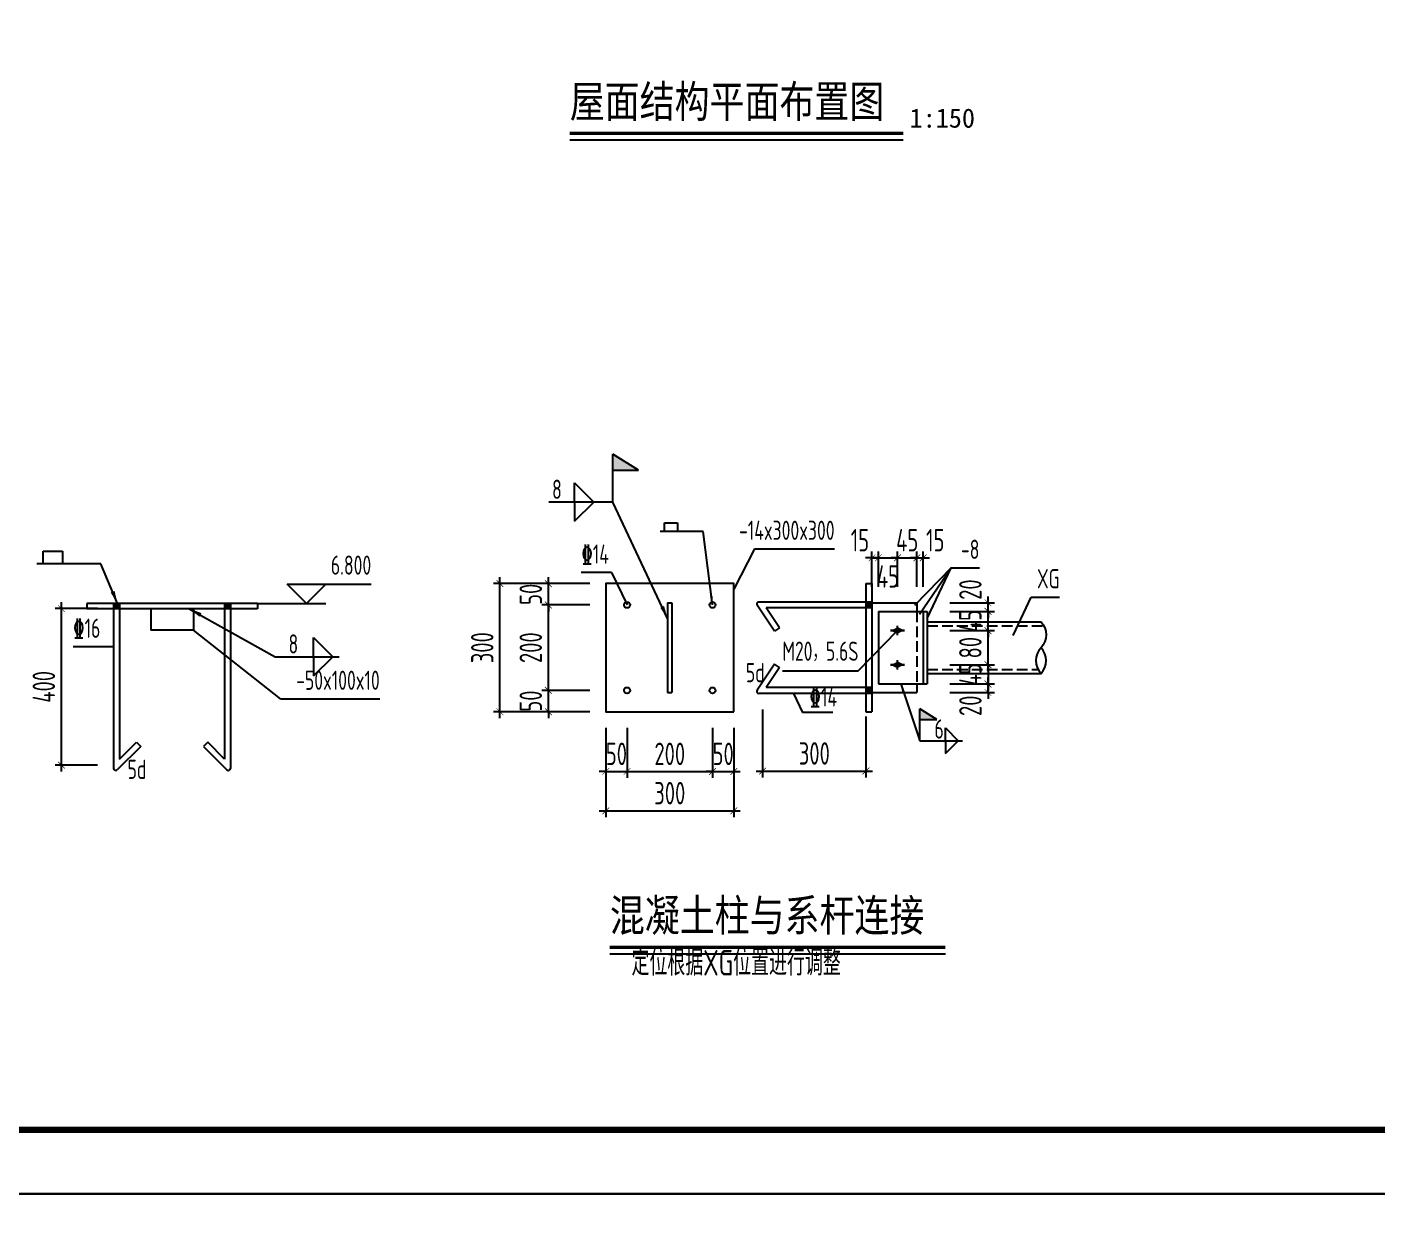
# Model space of a CAD drawing. Extents: x -159214 to 158333, y 7819 to 689505.
# Drawn here: x 70322 to 101934, y 69994 to 98146 of the extents above; entities that cross this region are included whole.
import ezdxf
from ezdxf.enums import TextEntityAlignment as Align

# ---------------------------------------------------------------- set-up
doc = ezdxf.new("R2010")
doc.units = 0
doc.header["$LTSCALE"] = 1000
doc.header["$PDMODE"] = 3
doc.linetypes.add('DASH', pattern=[0.35, 0.25, -0.1])
doc.layers.get('0').update_dxf_attribs({"linetype": 'CONTINUOUS'})
doc.layers.get('Defpoints').update_dxf_attribs({"linetype": 'CONTINUOUS'})
for name, color, linetype in [('12', 6, 'CONTINUOUS'), ('BOLT', 252, 'CONTINUOUS'), ('d-檩条布置', 7, 'CONTINUOUS'), ('MOUNT', 3, 'CONTINUOUS'), ('PUB_DWGN', 7, 'CONTINUOUS'), ('PUB_TEXT', 7, 'CONTINUOUS'), ('PUB_TITLE', 4, 'CONTINUOUS'), ('TEXT', 7, 'CONTINUOUS'), ('图名层', 7, 'CONTINUOUS'), ('邓-DIM', 3, 'CONTINUOUS'), ('邓-HATCH', 8, 'CONTINUOUS'), ('邓-STXT_HF', 7, 'CONTINUOUS'), ('邓-STXT_HF_TEXT', 7, 'CONTINUOUS'), ('邓-TEXT', 7, 'CONTINUOUS'), ('邓-THIN', 7, 'CONTINUOUS')]:
    doc.layers.add(name, color=color, linetype=linetype)
doc.styles.add('-GBCBIGGBENOR', font='GBENOR.shx', dxfattribs={"bigfont": 'GBCBIG.shx'})
doc.styles.add('-黑体', font='SIMHEI.TTF')
doc.styles.add('HZTXT', font='romans', dxfattribs={"bigfont": 'hztxt'})
doc.styles.add('title_font', font='GBENOR.shx', dxfattribs={"bigfont": 'GBCBIG.shx'})
doc.styles.add('TSSD_Dimension', font='tssdeng.shx', dxfattribs={"width": 0.7, "bigfont": 'Hztxt.shx'})
doc.styles.add('TSSD_Label', font='tssdeng.shx', dxfattribs={"width": 0.7, "bigfont": 'Hztxt.shx'})
doc.dimstyles.new('TSSD_15_150', dxfattribs={"dimtxt": 525, "dimasz": 150, "dimexe": 150, "dimexo": 375, "dimgap": 150, "dimtad": 1, "dimdec": 0, "dimlfac": 0.1, "dimzin": 0, "dimdsep": 46, "dimtxsty": 'TSSD_Dimension', "dimblk": 'ARCHTICK', "dimblk1": 'ARCHTICK', "dimblk2": 'ARCHTICK', "dimcen": 0, "dimdle": 150, "dimclrt": 7, "dimadec": 0, "dimazin": 0, "dimtfac": 1, "dimtdec": 0, "dimtix": 1, "dimtmove": 2, "dimatfit": 3, "dimfxl": 1, "dimtolj": 1, "dimtzin": 0, "dimarcsym": 0})
doc.dimstyles.new('TSSD_LEADER_STYLE_200.0', dxfattribs={"dimtxt": 600, "dimasz": 200, "dimexe": 200, "dimexo": 500, "dimgap": 0.09, "dimtad": 0, "dimtih": 1, "dimtoh": 1, "dimdec": 4, "dimzin": 0, "dimdsep": 46, "dimtxsty": 'Standard', "dimcen": 0.09, "dimdle": 200, "dimclrt": 7, "dimadec": 0, "dimazin": 0, "dimtfac": 1, "dimtdec": 4, "dimtofl": 0, "dimtmove": 0, "dimatfit": 3, "dimfxl": 1, "dimtolj": 1, "dimtzin": 0, "dimarcsym": 0})
doc.dimstyles.new('TSSD_LEADER_STYLE_300.0', dxfattribs={"dimtxt": 0.18, "dimasz": 300, "dimexe": 0.18, "dimexo": 0.0625, "dimgap": 0.09, "dimtad": 0, "dimtih": 1, "dimtoh": 1, "dimdec": 4, "dimzin": 0, "dimdsep": 46, "dimtxsty": 'Standard', "dimcen": 0.09, "dimadec": 0, "dimazin": 0, "dimtfac": 1, "dimtdec": 4, "dimtofl": 0, "dimtmove": 0, "dimatfit": 3, "dimfxl": 1, "dimtolj": 1, "dimtzin": 0, "dimarcsym": 0})

# ---------------------------------------------------------------- blocks, each defined once
blk = doc.blocks.new('结构A2+0.5')
at = {"layer": 'PUB_TITLE'}
blk.add_lwpolyline([(0, -63000), (133650, -63000), (133650, 0), (0, 0)], close=True, dxfattribs=at)
at = {"layer": 'PUB_TITLE', "const_width": 150}
blk.add_lwpolyline([(3750, -61500), (132150, -61500), (132150, -1500), (3750, -1500)], close=True, dxfattribs=at)
at = {"layer": 'MOUNT', "color": 4, "style": 'HZTXT'}
blk.add_attdef('00', (130703, -60956), '', height=330, dxfattribs=at)
at = {"layer": 'PUB_DWGN', "style": 'title_font'}
for tag, height, p in [('工程名称1', 900, (127304, -45157)), ('工程名称2', 900, (127304, -46498)), ('图号', 600, (127304, -61007))]:
    blk.add_attdef(tag, text='', height=height, dxfattribs=at).set_placement(p, align=Align.CENTER)
at = {"layer": 'PUB_TEXT', "style": '-GBCBIGGBENOR'}
for tag, height, p in [('图名1', 849, (127304, -51263)), ('图名2', 849, (127373, -52205)), ('日期', 600, (124615, -58935)), ('比例', 600, (129973, -58904))]:
    blk.add_attdef(tag, text='', height=height, dxfattribs=at).set_placement(p, align=Align.CENTER)
blk = doc.blocks.new('_ArchTick')
at = {"color": 0, "linetype": 'ByBlock', "const_width": 0.1}
blk.add_lwpolyline([(-0.53, -0.53), (0.53, 0.53)], dxfattribs=at)
blk = doc.blocks.new('*D55')
at = {"layer": 'Defpoints', "color": 0}
for p in [(71129, 84523), (72350, 84523), (72350, 80861)]:
    blk.add_point(p, dxfattribs=at)
at = {"layer": '邓-DIM', "color": 0, "lineweight": -2}
for p, q in [((71975, 84523), (70979, 84523)), ((71129, 80711), (71129, 84673)), ((71975, 80861), (70979, 80861))]:
    blk.add_line(p, q, dxfattribs=at)
at = {"layer": '邓-DIM', "color": 0, "lineweight": -2, "xscale": 150, "yscale": 150, "zscale": 150}
for p, rotation in [((71129, 84523), 90), ((71129, 80861), 270)]:
    blk.add_blockref('_ArchTick', p, dxfattribs=dict(at, rotation=rotation))
at = {"layer": '邓-DIM', "color": 7, "insert": (70716, 82692), "char_height": 525, "attachment_point": 5, "rotation": 90, "style": 'TSSD_Dimension'}
blk.add_mtext('\\A1;400', dxfattribs=at)
blk = doc.blocks.new('_WELD004')
at = {"color": 0, "linetype": 'ByBlock'}
for p, q in [((0, 1), (1, 0)), ((0, 0), (0, 1))]:
    blk.add_line(p, q, dxfattribs=at)
blk = doc.blocks.new('*D59')
at = {"layer": 'Defpoints', "color": 0}
for p in [(82531, 82609), (83873, 82609), (83873, 82109)]:
    blk.add_point(p, dxfattribs=at)
at = {"layer": '邓-DIM', "color": 0, "lineweight": -2}
for p, q in [((83498, 82609), (82381, 82609)), ((82531, 82609), (82531, 82759)), ((82531, 82109), (82531, 82609)), ((83498, 82109), (82381, 82109)), ((82531, 82109), (82531, 81959))]:
    blk.add_line(p, q, dxfattribs=at)
at = {"layer": '邓-DIM', "color": 0, "lineweight": -2, "xscale": 150, "yscale": 150, "zscale": 150}
for p, rotation in [((82531, 82609), 270), ((82531, 82109), 90)]:
    blk.add_blockref('_ArchTick', p, dxfattribs=dict(at, rotation=rotation))
at = {"layer": '邓-DIM', "color": 7, "insert": (82118, 82359), "char_height": 525, "attachment_point": 5, "rotation": 90, "style": 'TSSD_Dimension'}
blk.add_mtext('\\A1;50', dxfattribs=at)
blk = doc.blocks.new('*D60')
at = {"layer": 'Defpoints', "color": 0}
for p in [(82531, 84609), (83873, 84609), (83873, 82609)]:
    blk.add_point(p, dxfattribs=at)
at = {"layer": '邓-DIM', "color": 0, "lineweight": -2}
for p, q in [((82531, 82459), (82531, 84759)), ((83498, 84609), (82381, 84609)), ((83498, 82609), (82381, 82609))]:
    blk.add_line(p, q, dxfattribs=at)
at = {"layer": '邓-DIM', "color": 0, "lineweight": -2, "xscale": 150, "yscale": 150, "zscale": 150}
for p, rotation in [((82531, 84609), 90), ((82531, 82609), 270)]:
    blk.add_blockref('_ArchTick', p, dxfattribs=dict(at, rotation=rotation))
at = {"layer": '邓-DIM', "color": 7, "insert": (82118, 83609), "char_height": 525, "attachment_point": 5, "rotation": 90, "style": 'TSSD_Dimension'}
blk.add_mtext('\\A1;200', dxfattribs=at)
blk = doc.blocks.new('*D61')
at = {"layer": 'Defpoints', "color": 0}
for p in [(82531, 85109), (83873, 85109), (83873, 84609)]:
    blk.add_point(p, dxfattribs=at)
at = {"layer": '邓-DIM', "color": 0, "lineweight": -2}
for p, q in [((83498, 85109), (82381, 85109)), ((82531, 85109), (82531, 85259)), ((82531, 84609), (82531, 85109)), ((83498, 84609), (82381, 84609)), ((82531, 84609), (82531, 84459))]:
    blk.add_line(p, q, dxfattribs=at)
at = {"layer": '邓-DIM', "color": 0, "lineweight": -2, "xscale": 150, "yscale": 150, "zscale": 150}
for p, rotation in [((82531, 85109), 270), ((82531, 84609), 90)]:
    blk.add_blockref('_ArchTick', p, dxfattribs=dict(at, rotation=rotation))
at = {"layer": '邓-DIM', "color": 7, "insert": (82118, 84859), "char_height": 525, "attachment_point": 5, "rotation": 90, "style": 'TSSD_Dimension'}
blk.add_mtext('\\A1;50', dxfattribs=at)
blk = doc.blocks.new('*D62')
at = {"layer": 'Defpoints', "color": 0}
for p in [(81395, 85109), (83873, 85109), (83873, 82109)]:
    blk.add_point(p, dxfattribs=at)
at = {"layer": '邓-DIM', "color": 0, "lineweight": -2}
for p, q in [((83498, 85109), (81245, 85109)), ((81395, 81959), (81395, 85259)), ((83498, 82109), (81245, 82109))]:
    blk.add_line(p, q, dxfattribs=at)
at = {"layer": '邓-DIM', "color": 0, "lineweight": -2, "xscale": 150, "yscale": 150, "zscale": 150}
for p, rotation in [((81395, 85109), 90), ((81395, 82109), 270)]:
    blk.add_blockref('_ArchTick', p, dxfattribs=dict(at, rotation=rotation))
at = {"layer": '邓-DIM', "color": 7, "insert": (80983, 83609), "char_height": 525, "attachment_point": 5, "rotation": 90, "style": 'TSSD_Dimension'}
blk.add_mtext('\\A1;300', dxfattribs=at)
blk = doc.blocks.new('*D63')
at = {"layer": 'Defpoints', "color": 0}
for p in [(83873, 82109), (84373, 82109), (84373, 80710)]:
    blk.add_point(p, dxfattribs=at)
at = {"layer": '邓-DIM', "color": 0, "lineweight": -2}
for p, q in [((83873, 81734), (83873, 80560)), ((84373, 81734), (84373, 80560)), ((83873, 80710), (83723, 80710)), ((83873, 80710), (84373, 80710)), ((84373, 80710), (84523, 80710))]:
    blk.add_line(p, q, dxfattribs=at)
at = {"layer": '邓-DIM', "color": 0, "lineweight": -2, "xscale": 150, "yscale": 150, "zscale": 150}
blk.add_blockref('_ArchTick', (83873, 80710), dxfattribs=at)
at = {"layer": '邓-DIM', "color": 0, "lineweight": -2, "xscale": 150, "yscale": 150, "zscale": 150, "rotation": 180}
blk.add_blockref('_ArchTick', (84373, 80710), dxfattribs=at)
at = {"layer": '邓-DIM', "color": 7, "insert": (84123, 81122), "char_height": 525, "attachment_point": 5, "style": 'TSSD_Dimension'}
blk.add_mtext('\\A1;50', dxfattribs=at)
blk = doc.blocks.new('*D64')
at = {"layer": 'Defpoints', "color": 0}
for p in [(84373, 82109), (86373, 82109), (86373, 80710)]:
    blk.add_point(p, dxfattribs=at)
at = {"layer": '邓-DIM', "color": 0, "lineweight": -2}
for p, q in [((84373, 81734), (84373, 80560)), ((86373, 81734), (86373, 80560)), ((84223, 80710), (86523, 80710))]:
    blk.add_line(p, q, dxfattribs=at)
at = {"layer": '邓-DIM', "color": 0, "lineweight": -2, "xscale": 150, "yscale": 150, "zscale": 150, "rotation": 180}
blk.add_blockref('_ArchTick', (84373, 80710), dxfattribs=at)
at = {"layer": '邓-DIM', "color": 0, "lineweight": -2, "xscale": 150, "yscale": 150, "zscale": 150}
blk.add_blockref('_ArchTick', (86373, 80710), dxfattribs=at)
at = {"layer": '邓-DIM', "color": 7, "insert": (85373, 81122), "char_height": 525, "attachment_point": 5, "style": 'TSSD_Dimension'}
blk.add_mtext('\\A1;200', dxfattribs=at)
blk = doc.blocks.new('*D65')
at = {"layer": 'Defpoints', "color": 0}
for p in [(86373, 82109), (86873, 82109), (86873, 80710)]:
    blk.add_point(p, dxfattribs=at)
at = {"layer": '邓-DIM', "color": 0, "lineweight": -2}
for p, q in [((86373, 81734), (86373, 80560)), ((86873, 81734), (86873, 80560)), ((86373, 80710), (86223, 80710)), ((86373, 80710), (86873, 80710)), ((86873, 80710), (87023, 80710))]:
    blk.add_line(p, q, dxfattribs=at)
at = {"layer": '邓-DIM', "color": 0, "lineweight": -2, "xscale": 150, "yscale": 150, "zscale": 150}
blk.add_blockref('_ArchTick', (86373, 80710), dxfattribs=at)
at = {"layer": '邓-DIM', "color": 0, "lineweight": -2, "xscale": 150, "yscale": 150, "zscale": 150, "rotation": 180}
blk.add_blockref('_ArchTick', (86873, 80710), dxfattribs=at)
at = {"layer": '邓-DIM', "color": 7, "insert": (86623, 81122), "char_height": 525, "attachment_point": 5, "style": 'TSSD_Dimension'}
blk.add_mtext('\\A1;50', dxfattribs=at)
blk = doc.blocks.new('*D66')
at = {"layer": 'Defpoints', "color": 0}
for p in [(83873, 82109), (86873, 82109), (86873, 79788)]:
    blk.add_point(p, dxfattribs=at)
at = {"layer": '邓-DIM', "color": 0, "lineweight": -2}
for p, q in [((83873, 81734), (83873, 79638)), ((86873, 81734), (86873, 79638)), ((83723, 79788), (87023, 79788))]:
    blk.add_line(p, q, dxfattribs=at)
at = {"layer": '邓-DIM', "color": 0, "lineweight": -2, "xscale": 150, "yscale": 150, "zscale": 150, "rotation": 180}
blk.add_blockref('_ArchTick', (83873, 79788), dxfattribs=at)
at = {"layer": '邓-DIM', "color": 0, "lineweight": -2, "xscale": 150, "yscale": 150, "zscale": 150}
blk.add_blockref('_ArchTick', (86873, 79788), dxfattribs=at)
at = {"layer": '邓-DIM', "color": 7, "insert": (85373, 80201), "char_height": 525, "attachment_point": 5, "style": 'TSSD_Dimension'}
blk.add_mtext('\\A1;300', dxfattribs=at)
blk = doc.blocks.new('*D67')
at = {"layer": 'Defpoints', "color": 0}
for p in [(90708, 85714), (90258, 84659), (90708, 84659)]:
    blk.add_point(p, dxfattribs=at)
at = {"layer": '邓-DIM', "color": 0, "lineweight": -2}
for p, q in [((90108, 85714), (90858, 85714)), ((90258, 85034), (90258, 85864)), ((90708, 85034), (90708, 85864))]:
    blk.add_line(p, q, dxfattribs=at)
at = {"layer": '邓-DIM', "color": 0, "lineweight": -2, "xscale": 150, "yscale": 150, "zscale": 150, "rotation": 180}
blk.add_blockref('_ArchTick', (90258, 85714), dxfattribs=at)
at = {"layer": '邓-DIM', "color": 0, "lineweight": -2, "xscale": 150, "yscale": 150, "zscale": 150}
blk.add_blockref('_ArchTick', (90708, 85714), dxfattribs=at)
at = {"layer": '邓-DIM', "color": 7, "insert": (90483, 85276), "char_height": 525, "attachment_point": 5, "style": 'TSSD_Dimension'}
blk.add_mtext('\\A1;45', dxfattribs=at)
blk = doc.blocks.new('*D68')
at = {"layer": 'Defpoints', "color": 0}
for p in [(91158, 85714), (90708, 84659), (91158, 84659)]:
    blk.add_point(p, dxfattribs=at)
at = {"layer": '邓-DIM', "color": 0, "lineweight": -2}
for p, q in [((90708, 85714), (90558, 85714)), ((90708, 85034), (90708, 85864)), ((90708, 85714), (91158, 85714)), ((91158, 85034), (91158, 85864)), ((91158, 85714), (91308, 85714))]:
    blk.add_line(p, q, dxfattribs=at)
at = {"layer": '邓-DIM', "color": 0, "lineweight": -2, "xscale": 150, "yscale": 150, "zscale": 150}
blk.add_blockref('_ArchTick', (90708, 85714), dxfattribs=at)
at = {"layer": '邓-DIM', "color": 0, "lineweight": -2, "xscale": 150, "yscale": 150, "zscale": 150, "rotation": 180}
blk.add_blockref('_ArchTick', (91158, 85714), dxfattribs=at)
at = {"layer": '邓-DIM', "color": 7, "insert": (90933, 86126), "char_height": 525, "attachment_point": 5, "style": 'TSSD_Dimension'}
blk.add_mtext('\\A1;45', dxfattribs=at)
blk = doc.blocks.new('*D69')
at = {"layer": 'Defpoints', "color": 0}
for p in [(91308, 85714), (91158, 84659), (91308, 84659)]:
    blk.add_point(p, dxfattribs=at)
at = {"layer": '邓-DIM', "color": 0, "lineweight": -2}
for p, q in [((91158, 85714), (91008, 85714)), ((91158, 85034), (91158, 85864)), ((91158, 85714), (91308, 85714)), ((91308, 85034), (91308, 85864)), ((91308, 85714), (91458, 85714))]:
    blk.add_line(p, q, dxfattribs=at)
at = {"layer": '邓-DIM', "color": 0, "lineweight": -2, "xscale": 150, "yscale": 150, "zscale": 150}
blk.add_blockref('_ArchTick', (91158, 85714), dxfattribs=at)
at = {"layer": '邓-DIM', "color": 0, "lineweight": -2, "xscale": 150, "yscale": 150, "zscale": 150, "rotation": 180}
blk.add_blockref('_ArchTick', (91308, 85714), dxfattribs=at)
at = {"layer": '邓-DIM', "color": 7, "insert": (91590, 86126), "char_height": 525, "attachment_point": 5, "style": 'TSSD_Dimension'}
blk.add_mtext('\\A1;15', dxfattribs=at)
blk = doc.blocks.new('*D70')
at = {"layer": 'Defpoints', "color": 0}
for p in [(91558, 83209), (91558, 82759), (92825, 82759)]:
    blk.add_point(p, dxfattribs=at)
at = {"layer": '邓-DIM', "color": 0, "lineweight": -2}
for p, q in [((91933, 83209), (92975, 83209)), ((92825, 83209), (92825, 83359)), ((92825, 83209), (92825, 82759)), ((91933, 82759), (92975, 82759)), ((92825, 82759), (92825, 82609))]:
    blk.add_line(p, q, dxfattribs=at)
at = {"layer": '邓-DIM', "color": 0, "lineweight": -2, "xscale": 150, "yscale": 150, "zscale": 150}
for p, rotation in [((92825, 83209), 270), ((92825, 82759), 90)]:
    blk.add_blockref('_ArchTick', p, dxfattribs=dict(at, rotation=rotation))
at = {"layer": '邓-DIM', "color": 7, "insert": (92412, 82984), "char_height": 525, "attachment_point": 5, "rotation": 90, "style": 'TSSD_Dimension'}
blk.add_mtext('\\A1;45', dxfattribs=at)
blk = doc.blocks.new('*D71')
at = {"layer": 'Defpoints', "color": 0}
for p in [(91558, 84009), (92825, 84009), (91558, 83209)]:
    blk.add_point(p, dxfattribs=at)
at = {"layer": '邓-DIM', "color": 0, "lineweight": -2}
for p, q in [((92825, 83059), (92825, 84159)), ((91933, 84009), (92975, 84009)), ((91933, 83209), (92975, 83209))]:
    blk.add_line(p, q, dxfattribs=at)
at = {"layer": '邓-DIM', "color": 0, "lineweight": -2, "xscale": 150, "yscale": 150, "zscale": 150}
for p, rotation in [((92825, 84009), 90), ((92825, 83209), 270)]:
    blk.add_blockref('_ArchTick', p, dxfattribs=dict(at, rotation=rotation))
at = {"layer": '邓-DIM', "color": 7, "insert": (92412, 83609), "char_height": 525, "attachment_point": 5, "rotation": 90, "style": 'TSSD_Dimension'}
blk.add_mtext('\\A1;80', dxfattribs=at)
blk = doc.blocks.new('*D72')
at = {"layer": 'Defpoints', "color": 0}
for p in [(91558, 84459), (92825, 84459), (91558, 84009)]:
    blk.add_point(p, dxfattribs=at)
at = {"layer": '邓-DIM', "color": 0, "lineweight": -2}
for p, q in [((91933, 84459), (92975, 84459)), ((92825, 84459), (92825, 84609)), ((92825, 84009), (92825, 84459)), ((91933, 84009), (92975, 84009)), ((92825, 84009), (92825, 83859))]:
    blk.add_line(p, q, dxfattribs=at)
at = {"layer": '邓-DIM', "color": 0, "lineweight": -2, "xscale": 150, "yscale": 150, "zscale": 150}
for p, rotation in [((92825, 84459), 270), ((92825, 84009), 90)]:
    blk.add_blockref('_ArchTick', p, dxfattribs=dict(at, rotation=rotation))
at = {"layer": '邓-DIM', "color": 7, "insert": (92412, 84234), "char_height": 525, "attachment_point": 5, "rotation": 90, "style": 'TSSD_Dimension'}
blk.add_mtext('\\A1;45', dxfattribs=at)
blk = doc.blocks.new('*D73')
at = {"layer": 'Defpoints', "color": 0}
for p in [(91558, 82759), (91558, 82559), (92825, 82759)]:
    blk.add_point(p, dxfattribs=at)
at = {"layer": '邓-DIM', "color": 0, "lineweight": -2}
for p, q in [((92825, 82759), (92825, 82909)), ((91933, 82759), (92975, 82759)), ((91933, 82559), (92975, 82559)), ((92825, 82559), (92825, 82759)), ((92825, 82559), (92825, 82409))]:
    blk.add_line(p, q, dxfattribs=at)
at = {"layer": '邓-DIM', "color": 0, "lineweight": -2, "xscale": 150, "yscale": 150, "zscale": 150}
for p, rotation in [((92825, 82759), 270), ((92825, 82559), 90)]:
    blk.add_blockref('_ArchTick', p, dxfattribs=dict(at, rotation=rotation))
at = {"layer": '邓-DIM', "color": 7, "insert": (92412, 82249), "char_height": 525, "attachment_point": 5, "rotation": 90, "style": 'TSSD_Dimension'}
blk.add_mtext('\\A1;20', dxfattribs=at)
blk = doc.blocks.new('*D74')
at = {"layer": 'Defpoints', "color": 0}
for p in [(91558, 84659), (91558, 84459), (92825, 84659)]:
    blk.add_point(p, dxfattribs=at)
at = {"layer": '邓-DIM', "color": 0, "lineweight": -2}
for p, q in [((92825, 84659), (92825, 84809)), ((91933, 84659), (92975, 84659)), ((91933, 84459), (92975, 84459)), ((92825, 84459), (92825, 84659)), ((92825, 84459), (92825, 84309))]:
    blk.add_line(p, q, dxfattribs=at)
at = {"layer": '邓-DIM', "color": 0, "lineweight": -2, "xscale": 150, "yscale": 150, "zscale": 150}
for p, rotation in [((92825, 84659), 270), ((92825, 84459), 90)]:
    blk.add_blockref('_ArchTick', p, dxfattribs=dict(at, rotation=rotation))
at = {"layer": '邓-DIM', "color": 7, "insert": (92412, 84969), "char_height": 525, "attachment_point": 5, "rotation": 90, "style": 'TSSD_Dimension'}
blk.add_mtext('\\A1;20', dxfattribs=at)
blk = doc.blocks.new('*D75')
at = {"layer": 'Defpoints', "color": 0}
for p in [(90108, 85714), (90108, 84659), (90258, 84659)]:
    blk.add_point(p, dxfattribs=at)
at = {"layer": '邓-DIM', "color": 0, "lineweight": -2}
for p, q in [((90108, 85714), (89958, 85714)), ((90108, 85034), (90108, 85864)), ((90258, 85714), (90108, 85714)), ((90258, 85034), (90258, 85864)), ((90258, 85714), (90408, 85714))]:
    blk.add_line(p, q, dxfattribs=at)
at = {"layer": '邓-DIM', "color": 0, "lineweight": -2, "xscale": 150, "yscale": 150, "zscale": 150}
blk.add_blockref('_ArchTick', (90108, 85714), dxfattribs=at)
at = {"layer": '邓-DIM', "color": 0, "lineweight": -2, "xscale": 150, "yscale": 150, "zscale": 150, "rotation": 180}
blk.add_blockref('_ArchTick', (90258, 85714), dxfattribs=at)
at = {"layer": '邓-DIM', "color": 7, "insert": (89826, 86126), "char_height": 525, "attachment_point": 5, "style": 'TSSD_Dimension'}
blk.add_mtext('\\A1;15', dxfattribs=at)
blk = doc.blocks.new('_WELD001')
at = {"linetype": 'ByBlock'}
blk.add_hatch(color=0, dxfattribs=at).paths.add_polyline_path([(0, 1.5), (0, 1), (0.8, 1)])
at = {"color": 0, "linetype": 'ByBlock'}
for p, q in [((0, 0), (0, 1.5)), ((0.8, 1), (0, 1.5)), ((0, 1), (0.8, 1))]:
    blk.add_line(p, q, dxfattribs=at)
blk = doc.blocks.new('*D76')
at = {"layer": 'Defpoints', "color": 0}
for p in [(87547, 82539), (89968, 82371), (89968, 80719)]:
    blk.add_point(p, dxfattribs=at)
at = {"layer": '邓-DIM', "color": 0, "lineweight": -2}
for p, q in [((87547, 82164), (87547, 80569)), ((89968, 81996), (89968, 80569)), ((87397, 80719), (90118, 80719))]:
    blk.add_line(p, q, dxfattribs=at)
at = {"layer": '邓-DIM', "color": 0, "lineweight": -2, "xscale": 150, "yscale": 150, "zscale": 150, "rotation": 180}
blk.add_blockref('_ArchTick', (87547, 80719), dxfattribs=at)
at = {"layer": '邓-DIM', "color": 0, "lineweight": -2, "xscale": 150, "yscale": 150, "zscale": 150}
blk.add_blockref('_ArchTick', (89968, 80719), dxfattribs=at)
at = {"layer": '邓-DIM', "color": 7, "insert": (88758, 81132), "char_height": 525, "attachment_point": 5, "style": 'TSSD_Dimension'}
blk.add_mtext('\\A1;300', dxfattribs=at)

msp = doc.modelspace()

# ---------------------------------------------------------------- hatches: boundary and pattern name
at = {"layer": '邓-HATCH'}
for points in [[(72489.7, 84642.9), (72349.7, 84642.9), (72349.7, 84522.9), (72489.7, 84522.9)], [(75089.7, 84642.9), (74949.7, 84642.9), (74949.7, 84522.9), (75089.7, 84522.9)], [(90107.8, 84538.9), (90107.8, 84678.9), (89967.8, 84678.9), (89967.8, 84538.9)], [(90107.8, 82538.9), (90107.8, 82678.9), (89967.8, 82678.9), (89967.8, 82538.9)]]:
    msp.add_hatch(color=256, dxfattribs=at).paths.add_polyline_path(points)

# ---------------------------------------------------------------- linework, layer by layer
at = {"layer": '12'}
for p, q in [((91307.8, 84458.9), (91307.8, 82758.9)), ((91307.8, 84458.9), (91398.8, 84458.9)), ((91307.8, 84427.1), (91307.8, 82790.8)), ((91398.8, 84458.9), (91398.8, 82758.9)), ((91398.8, 84213.9), (94067, 84213.9)), ((91398.8, 83003.9), (94067, 83003.9)), ((91307.8, 82758.9), (91398.8, 82758.9))]:
    msp.add_line(p, q, dxfattribs=at)
at = {"layer": '12', "linetype": 'DASH'}
for p, q in [((91398.8, 84123), (94133.6, 84123)), ((91398.8, 83094.8), (94000.4, 83094.8))]:
    msp.add_line(p, q, dxfattribs=at)
at = {"layer": 'BOLT'}
for p, q in [((90707.8, 83899.8), (90707.8, 84118)), ((90707.8, 83899.8), (90707.8, 84118)), ((90871.5, 84008.9), (90544.2, 84008.9)), ((90544.2, 84008.9), (90871.5, 84008.9)), ((90598.8, 84008.9), (90707.8, 84063.5)), ((90598.8, 84008.9), (90707.8, 84063.5)), ((90598.8, 84008.9), (90707.8, 83954.4)), ((90598.8, 84008.9), (90707.8, 83954.4)), ((90816.9, 84008.9), (90707.8, 84063.5)), ((90816.9, 84008.9), (90707.8, 84063.5)), ((90816.9, 84008.9), (90707.8, 83954.4)), ((90816.9, 84008.9), (90707.8, 83954.4)), ((90871.5, 83208.9), (90544.2, 83208.9)), ((90544.2, 83208.9), (90871.5, 83208.9)), ((90598.8, 83208.9), (90707.8, 83263.5)), ((90598.8, 83208.9), (90707.8, 83263.5)), ((90598.8, 83208.9), (90707.8, 83154.4)), ((90598.8, 83208.9), (90707.8, 83154.4)), ((90707.8, 83099.8), (90707.8, 83318)), ((90707.8, 83099.8), (90707.8, 83318)), ((90816.9, 83208.9), (90707.8, 83263.5)), ((90816.9, 83208.9), (90707.8, 83263.5)), ((90816.9, 83208.9), (90707.8, 83154.4)), ((90816.9, 83208.9), (90707.8, 83154.4))]:
    msp.add_line(p, q, dxfattribs=at)
at = {"layer": 'd-檩条布置'}
for p, q in [((91220, 84394.7), (91961.4, 85478.6)), ((91398.8, 84292.5), (91961.4, 85478.6)), ((89967.8, 85108.9), (90107.8, 85108.9)), ((89967.8, 85108.9), (89967.8, 82108.9)), ((90107.8, 85108.9), (90107.8, 82108.9)), ((93413.6, 83895.6), (93837.9, 84790.1)), ((71719.7, 84642.9), (71719.7, 84522.9)), ((75719.7, 84642.9), (71719.7, 84642.9)), ((75719.7, 84522.9), (71719.7, 84522.9)), ((72349.7, 84642.9), (72349.7, 80783.5)), ((72489.7, 84642.9), (72489.7, 81000.8)), ((73219.7, 84522.9), (73219.7, 84022.9)), ((74219.7, 84522.9), (74219.7, 84022.9)), ((74949.7, 84642.9), (74949.7, 81000.8)), ((75089.7, 84642.9), (75089.7, 80783.5)), ((75719.7, 84642.9), (75719.7, 84522.9)), ((85322.8, 84658.9), (85422.8, 84658.9)), ((85322.8, 84658.9), (85322.8, 82558.9)), ((85422.8, 84658.9), (85422.8, 82558.9)), ((87823.5, 83995.9), (87417.6, 84601.1)), ((90107.8, 84678.9), (87459.1, 84678.9)), ((90107.8, 84538.9), (87627.8, 84538.9)), ((87939.8, 84073.9), (87627.8, 84538.9)), ((90107.8, 84658.9), (91157.8, 84658.9)), ((90257.8, 84458.9), (90257.8, 82758.9)), ((90257.8, 84458.9), (91307.8, 84458.9)), ((91157.8, 84658.9), (91157.8, 84458.9)), ((74219.7, 84022.9), (73219.7, 84022.9)), ((87939.8, 84073.9), (87823.5, 83995.9)), ((87823.5, 83222), (87417.6, 82616.8)), ((87939.8, 83144), (87627.8, 82678.9)), ((87939.8, 83144), (87823.5, 83222)), ((85322.8, 82558.9), (85422.8, 82558.9)), ((90107.8, 82538.9), (87459.1, 82538.9)), ((90107.8, 82678.9), (87627.8, 82678.9)), ((90107.8, 82558.9), (91157.8, 82558.9)), ((90257.8, 82758.9), (91307.8, 82758.9)), ((91157.8, 82758.9), (91157.8, 82558.9)), ((89967.8, 82108.9), (90107.8, 82108.9)), ((72984.7, 81297.8), (72435.1, 80748.1)), ((72489.7, 81000.8), (72885.7, 81396.7)), ((72885.7, 81396.7), (72984.7, 81297.8)), ((74553.7, 81396.7), (74454.7, 81297.8)), ((74454.7, 81297.8), (75004.3, 80748.1)), ((74949.7, 81000.8), (74553.7, 81396.7))]:
    msp.add_line(p, q, dxfattribs=at)
at = {"layer": 'd-檩条布置', "linetype": 'DASH'}
msp.add_line((91157.8, 84458.9), (91157.8, 82758.9), dxfattribs=at)
at = {"layer": 'd-檩条布置'}
msp.add_lwpolyline([(86872.8, 82108.9), (86872.8, 85108.9), (83872.8, 85108.9), (83872.8, 82108.9)], close=True, dxfattribs=at)
for centre in [(84372.8, 84608.9), (86372.8, 84608.9), (84372.8, 82608.9), (86372.8, 82608.9)]:
    msp.add_circle(centre, 70, dxfattribs=at)
for centre, start, end in [((87459.1, 84628.9), 90, 213.84898), ((87459.1, 82588.9), 146.15102, 270), ((72399.7, 80783.5), 180, 315), ((75039.7, 80783.5), 225, 0)]:
    msp.add_arc(centre, 50, start, end, dxfattribs=at)
at = {"layer": 'TEXT'}
for p, q in [((89783.1, 83068.5), (90707.8, 84008.9)), ((88010.3, 83068.5), (89783.1, 83068.5))]:
    msp.add_line(p, q, dxfattribs=at)
at = {"layer": '图名层', "const_width": 75}
for points in [[(83031.9, 95653.3), (90839.5, 95653.3)], [(83969.1, 76591.3), (91829.6, 76591.3)]]:
    msp.add_lwpolyline(points, dxfattribs=at)
at = {"layer": '图名层'}
for points in [[(83031.9, 95503.3), (90839.5, 95503.3)], [(83969.1, 76441.3), (91829.6, 76441.3)]]:
    msp.add_lwpolyline(points, dxfattribs=at)
at = {"layer": '邓-STXT_HF'}
for p, q in [((84042.6, 87018.5), (82542.6, 87018.5)), ((86151.6, 86331.5), (85151.6, 86331.5)), ((85251.6, 86331.5), (85251.6, 86531.5)), ((85251.6, 86531.5), (85551.6, 86531.5)), ((85551.6, 86531.5), (85551.6, 86331.5)), ((70704.2, 85570.9), (70704.2, 85870.9)), ((70704.2, 85870.9), (71154.2, 85870.9)), ((71154.2, 85870.9), (71154.2, 85570.9)), ((72054.2, 85570.9), (70554.2, 85570.9)), ((76134.2, 83397.2), (77634.2, 83397.2)), ((91226.1, 81428.9), (92226.1, 81428.9))]:
    msp.add_line(p, q, dxfattribs=at)
at = {"layer": '邓-STXT_HF_TEXT'}
msp.add_line((76258.4, 82411.3), (78581.4, 82411.3), dxfattribs=at)
at = {"layer": '邓-TEXT'}
for p, q in [((87359.8, 85923.7), (86872.8, 84982.9)), ((87359.8, 85923.7), (89231.9, 85923.7)), ((84006.3, 85366.2), (84372.8, 84608.9)), ((91961.4, 85478.6), (91101.6, 84596.1)), ((91961.4, 85478.6), (92623.2, 85478.6)), ((93837.9, 84790.1), (94499.7, 84790.1)), ((76258.4, 82411.3), (74219.7, 84022.9)), ((72349.7, 83629.6), (71401.5, 83629.6)), ((88268, 82538.9), (88484.4, 82091.8)), ((89189.2, 82091.8), (88484.4, 82091.8))]:
    msp.add_line(p, q, dxfattribs=at)
at = {"layer": '邓-THIN'}
for p, q in [((84006.3, 85366.2), (83301.5, 85366.2)), ((76866.8, 84642.9), (76416.8, 85092.9)), ((76416.8, 85092.9), (77316.8, 85092.9)), ((76866.8, 84642.9), (77316.8, 85092.9)), ((77316.8, 85092.9), (78382.1, 85092.9)), ((75719.7, 84642.9), (77316.8, 84642.9))]:
    msp.add_line(p, q, dxfattribs=at)
msp.add_lwpolyline([(94067, 84213.9, -0.4), (94067, 83608.9, 0.4), (94067, 83003.9, 0.4), (94067, 83608.9, -0.4)], format="xyb", dxfattribs=at)

# ---------------------------------------------------------------- block references
at = {"layer": '邓-DIM'}
for p in [(24682.6, 133818.8), (24682.6, 70818.8)]:
    msp.add_blockref('结构A2+0.5', p, dxfattribs=at)
at = {"layer": '邓-STXT_HF'}
for name, p, xscale, yscale, zscale in [('_WELD001', (84042.6, 87018.5), 750, 750, 750), ('_WELD004', (83142.6, 87018.5), 450, 450, 450), ('_WELD004', (77034.2, 83397.2), 450, 450, 450), ('_WELD001', (91226.1, 81428.9), 500, 500, 500), ('_WELD004', (91826.1, 81428.9), 300, 300, 300)]:
    msp.add_blockref(name, p, dxfattribs=dict(at, xscale=xscale, yscale=yscale, zscale=zscale))
at = {"layer": '邓-STXT_HF', "rotation": 180}
for p, xscale, yscale, zscale in [((83142.6, 87018.5), -450, 449.9999999999998, 450), ((77034.2, 83397.2), -450, 449.9999999999998, 450), ((91826.1, 81428.9), -300, 300, 300)]:
    msp.add_blockref('_WELD004', p, dxfattribs=dict(at, xscale=xscale, yscale=yscale, zscale=zscale))

# ---------------------------------------------------------------- texts
at = {"layer": '图名层', "style": '-黑体', "width": 0.8}
for s, p in [('屋面结构平面布置图', (83031.9, 95803.3)), ('混凝土柱与系杆连接', (83969.1, 76741.3))]:
    msp.add_text(s, height=750, dxfattribs=at).set_placement(p, align=Align.BOTTOM_LEFT)
at = {"layer": '图名层', "style": '-黑体'}
msp.add_text('1:150', height=450, dxfattribs=at).set_placement((90989.5, 95653.3), align=Align.BOTTOM_LEFT)
at = {"layer": '邓-STXT_HF_TEXT', "style": 'TSSD_Label', "width": 0.7}
for s, p in [('8', (82617.6, 87093.5)), ('8', (76445.7, 83472.2)), ('5d', (87154.8, 82798.8)), ('6', (91571.1, 81478.9))]:
    msp.add_text(s, height=450, dxfattribs=at).set_placement(p)
for s, p in [('-14x300x300', (89231.9, 85998.7)), ('-8', (92623.2, 85553.6)), ('XG', (94499.7, 84865.1)), ('-50x100x10', (78581.4, 82486.3))]:
    msp.add_text(s, height=450, dxfattribs=at).set_placement(p, align=Align.BOTTOM_RIGHT)
for s, p in [('M20，5.6S', (88010.3, 83167)), ('\x8414', (88645.1, 82094.2))]:
    msp.add_text(s, height=450, dxfattribs=at).set_placement(p, align=Align.BOTTOM_LEFT)
at = {"layer": '邓-TEXT', "style": 'TSSD_Label', "width": 0.7}
for s, height, p in [('\x8416', 450, (71401.5, 83704.6)), ('定位根据XG位置进行调整', 600, (84476.4, 75750.1))]:
    msp.add_text(s, height=height, dxfattribs=at).set_placement(p, align=Align.BOTTOM_LEFT)
msp.add_text('5d', height=450, dxfattribs=at).set_placement((72676.8, 80534.8))
at = {"layer": '邓-THIN', "style": 'TSSD_Label', "width": 0.7}
msp.add_text('\x8414', height=450, dxfattribs=at).set_placement((83301.5, 85441.2), align=Align.BOTTOM_LEFT)
msp.add_text('6.800', height=450, dxfattribs=at).set_placement((78382.1, 85182.9), align=Align.BOTTOM_RIGHT)

# ---------------------------------------------------------------- dimensions: what is measured, and where the dimension line sits
at = {"layer": '邓-DIM'}
for base, p1, p2, picture, middle in [((90107.8, 85713.8), (90257.8, 84658.9), (90107.8, 84658.9), '*D75', (89825.8, 86126.3)), ((91307.8, 85713.8), (91157.8, 84658.9), (91307.8, 84658.9), '*D69', (91589.9, 86126.3)), ((90707.8, 85713.8), (90257.8, 84658.9), (90707.8, 84658.9), '*D67', (90482.8, 85276.3))]:
    dim = msp.add_linear_dim(base=base, p1=p1, p2=p2, dimstyle='TSSD_15_150', dxfattribs=at)
    dim.commit()
    dim.dimension.update_dxf_attribs({"geometry": picture, "text_midpoint": middle, "dimtype": 160})
for base, p1, p2, picture, middle in [((91157.8, 85713.8), (90707.8, 84658.9), (91157.8, 84658.9), '*D68', (90932.8, 86126.3)), ((84372.8, 80709.5), (83872.8, 82108.9), (84372.8, 82108.9), '*D63', (84122.8, 81122)), ((86872.8, 79788.1), (83872.8, 82108.9), (86872.8, 82108.9), '*D66', (85372.8, 80200.6)), ((86372.8, 80709.5), (84372.8, 82108.9), (86372.8, 82108.9), '*D64', (85372.8, 81122)), ((86872.8, 80709.5), (86372.8, 82108.9), (86872.8, 82108.9), '*D65', (86622.8, 81122))]:
    dim = msp.add_linear_dim(base=base, p1=p1, p2=p2, dimstyle='TSSD_15_150', dxfattribs=at)
    dim.commit()
    dim.dimension.update_dxf_attribs({"geometry": picture, "text_midpoint": middle})
for base, p1, p2, picture, middle in [((92824.9, 84658.9), (91557.8, 84458.9), (91557.8, 84658.9), '*D74', (92412.4, 84969.2)), ((92824.9, 82758.9), (91557.8, 82558.9), (91557.8, 82758.9), '*D73', (92412.4, 82248.7))]:
    dim = msp.add_linear_dim(base=base, p1=p1, p2=p2, angle=90, dimstyle='TSSD_15_150', dxfattribs=at)
    dim.commit()
    dim.dimension.update_dxf_attribs({"geometry": picture, "text_midpoint": middle, "dimtype": 160})
for base, p1, p2, picture, middle in [((81395.2, 85108.9), (83872.8, 82108.9), (83872.8, 85108.9), '*D62', (80982.7, 83608.9)), ((82530.6, 85108.9), (83872.8, 84608.9), (83872.8, 85108.9), '*D61', (82118.1, 84858.9)), ((82530.6, 84608.9), (83872.8, 82608.9), (83872.8, 84608.9), '*D60', (82118.1, 83608.9)), ((92824.9, 84458.9), (91557.8, 84008.9), (91557.8, 84458.9), '*D72', (92412.4, 84233.9)), ((92824.9, 84008.9), (91557.8, 83208.9), (91557.8, 84008.9), '*D71', (92412.4, 83608.9)), ((92824.9, 82758.9), (91557.8, 83208.9), (91557.8, 82758.9), '*D70', (92412.4, 82983.9)), ((82530.6, 82608.9), (83872.8, 82108.9), (83872.8, 82608.9), '*D59', (82118.1, 82358.9))]:
    dim = msp.add_linear_dim(base=base, p1=p1, p2=p2, angle=90, dimstyle='TSSD_15_150', dxfattribs=at)
    dim.commit()
    dim.dimension.update_dxf_attribs({"geometry": picture, "text_midpoint": middle})
dim = msp.add_linear_dim(base=(71128.9, 84522.9), p1=(72349.7, 80860.8), p2=(72349.7, 84522.9), angle=90, text='400', dimstyle='TSSD_15_150', dxfattribs=at)
dim.commit()
dim.dimension.update_dxf_attribs({"geometry": '*D55', "text_midpoint": (70716.4, 82691.9)})
dim = msp.add_linear_dim(base=(89967.8, 80719.1), p1=(87547.5, 82538.9), p2=(89967.8, 82370.7), text='300', dimstyle='TSSD_15_150', dxfattribs=at)
dim.commit()
dim.dimension.update_dxf_attribs({"geometry": '*D76', "text_midpoint": (88757.7, 81131.6)})

# ---------------------------------------------------------------- leaders
at = {"layer": '邓-STXT_HF'}
for points, dimstyle in [([(85322.8, 84293.1), (84042.6, 87018.5)], 'TSSD_LEADER_STYLE_300.0'), ([(86372.8, 84608.9), (86151.6, 86331.5)], 'TSSD_LEADER_STYLE_200.0'), ([(72442.2, 84642.9), (72054.2, 85570.9)], 'TSSD_LEADER_STYLE_300.0'), ([(74122.5, 84522.9), (76134.2, 83397.2)], 'TSSD_LEADER_STYLE_300.0'), ([(90782.8, 82758.9), (91226.1, 81428.9)], 'TSSD_LEADER_STYLE_200.0')]:
    msp.add_leader(points, dimstyle=dimstyle, dxfattribs=at)

doc.saveas('drawing.dxf')
